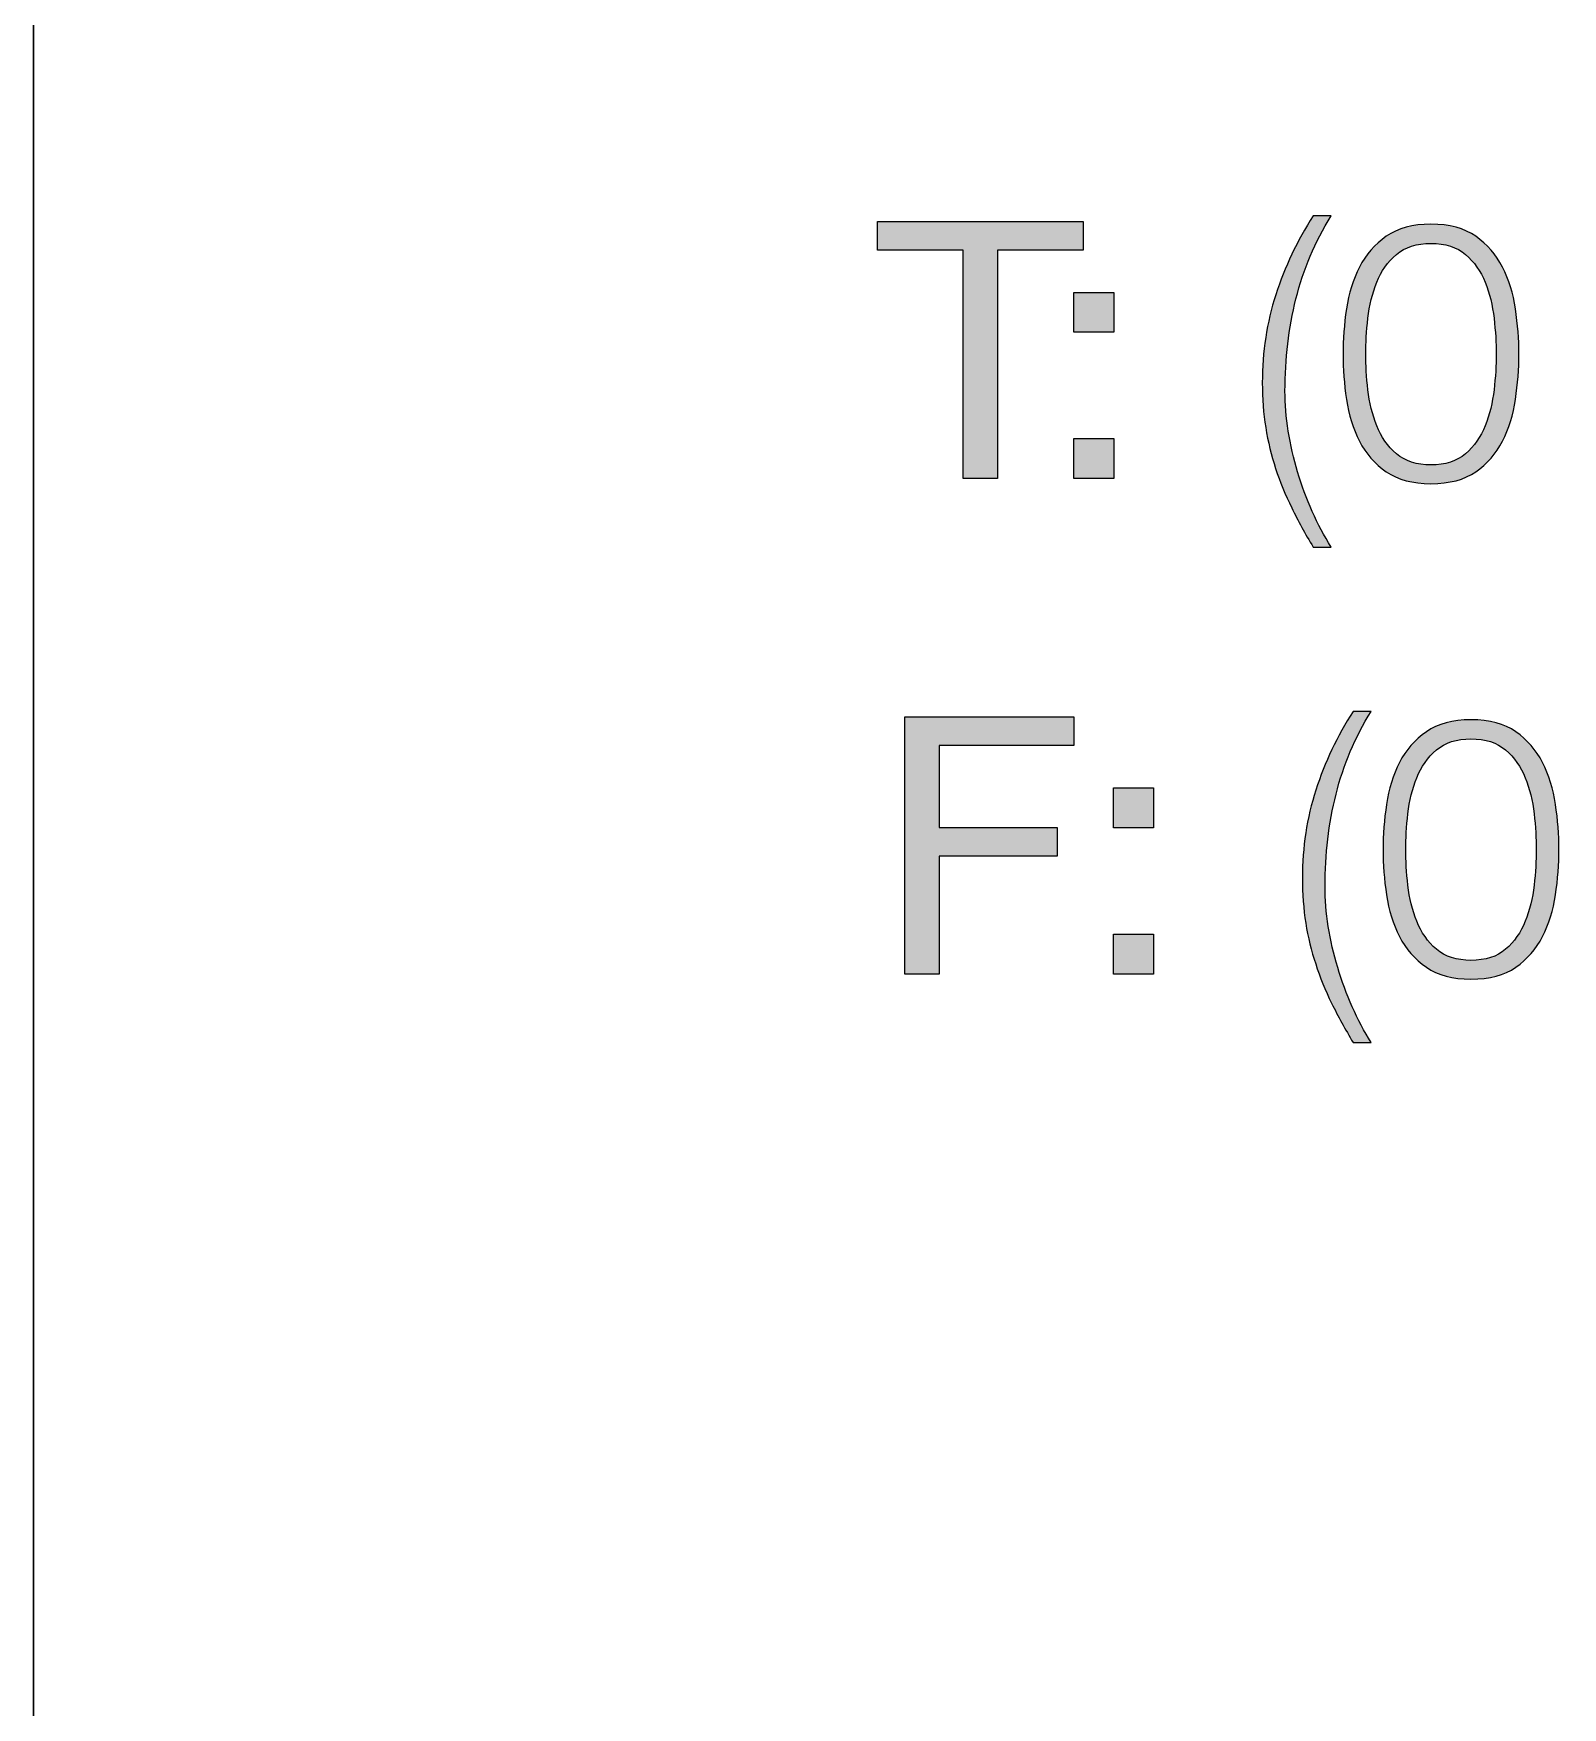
# Paper-space layout 'A0mask (portrait)' of a CAD drawing. Extents: x 0 to 810, y 0 to 1153.
# Drawn here: x 630 to 646.45, y 36.03 to 54.05 of the extents above; entities that cross this region are included whole.
import ezdxf
from ezdxf.enums import TextEntityAlignment as Align

# ---------------------------------------------------------------- set-up
doc = ezdxf.new("R2010")
doc.units = 0
doc.layers.get('0').update_dxf_attribs({"linetype": 'CONTINUOUS'})
doc.layers.get('Defpoints').update_dxf_attribs({"linetype": 'CONTINUOUS'})
doc.layers.add('JPP_Mask', color=7, linetype='CONTINUOUS')
doc.styles.add('JPP', font='arial.ttf')

# ---------------------------------------------------------------- blocks, each defined once
blk = doc.blocks.new('A0mask (portrait)')
at = {"true_color": 0x004a91}
h = blk.add_hatch(color=154, dxfattribs=at)
edge = h.paths.add_edge_path()
edge.add_spline(control_points=[(643.467, 50.199), (643.467, 50.545), (643.506, 50.876), (643.585, 51.191)], knot_values=[7, 7, 7, 7, 8, 8, 8, 8], degree=3, periodic=0)
edge.add_spline(control_points=[(643.585, 51.191), (643.664, 51.507), (643.79, 51.804), (643.963, 52.083)], knot_values=[6, 6, 6, 6, 7, 7, 7, 7], degree=3, periodic=0)
edge.add_spline(control_points=[(643.963, 52.083), (643.963, 52.083), (643.77, 52.083), (643.77, 52.083), (643.599, 51.817), (643.465, 51.535), (643.368, 51.236), (643.271, 50.937), (643.223, 50.622), (643.223, 50.288)], knot_values=[3, 3, 3, 3, 4, 4, 4, 5, 5, 5, 6, 6, 6, 6], degree=3, periodic=0)
edge.add_spline(control_points=[(643.223, 50.288), (643.223, 50.117), (643.235, 49.957), (643.26, 49.805)], knot_values=[2, 2, 2, 2, 3, 3, 3, 3], degree=3, periodic=0)
edge.add_spline(control_points=[(643.26, 49.805), (643.284, 49.654), (643.32, 49.507), (643.366, 49.365)], knot_values=[1, 1, 1, 1, 2, 2, 2, 2], degree=3, periodic=0)
edge.add_spline(control_points=[(643.366, 49.365), (643.413, 49.223), (643.47, 49.082), (643.539, 48.942)], knot_values=[0, 0, 0, 0, 1, 1, 1, 1], degree=3, periodic=0)
edge.add_spline(control_points=[(643.539, 48.942), (643.607, 48.803), (643.684, 48.662), (643.77, 48.52)], knot_values=[13, 13, 13, 13, 14, 14, 14, 14], degree=3, periodic=0)
edge.add_spline(control_points=[(643.77, 48.52), (643.77, 48.52), (643.963, 48.52), (643.963, 48.52), (643.888, 48.639), (643.821, 48.766), (643.76, 48.904)], knot_values=[11, 11, 11, 11, 12, 12, 12, 13, 13, 13, 13], degree=3, periodic=0)
edge.add_spline(control_points=[(643.76, 48.904), (643.699, 49.041), (643.646, 49.182), (643.603, 49.328)], knot_values=[10, 10, 10, 10, 11, 11, 11, 11], degree=3, periodic=0)
edge.add_spline(control_points=[(643.603, 49.328), (643.559, 49.474), (643.525, 49.621), (643.502, 49.768)], knot_values=[9, 9, 9, 9, 10, 10, 10, 10], degree=3, periodic=0)
edge.add_spline(control_points=[(643.502, 49.768), (643.478, 49.916), (643.467, 50.059), (643.467, 50.199)], knot_values=[8, 8, 8, 8, 9, 9, 9, 9], degree=3, periodic=0)
at = {"true_color": 0x0081c6}
for points in [[(640.373, 51.715), (641.296, 51.715), (641.296, 52.025), (639.081, 52.025), (639.081, 51.715), (640.004, 51.715), (640.004, 49.256), (640.373, 49.256)], [(641.625, 51.261), (641.195, 51.261), (641.195, 50.831), (641.625, 50.831)], [(641.625, 49.687), (641.195, 49.687), (641.195, 49.256), (641.625, 49.256)], [(641.195, 46.693), (639.376, 46.693), (639.376, 43.924), (639.745, 43.924), (639.745, 45.193), (641.016, 45.193), (641.016, 45.503), (639.745, 45.503), (639.745, 46.383), (641.195, 46.383)], [(642.052, 45.929), (641.621, 45.929), (641.621, 45.499), (642.052, 45.499)], [(642.052, 44.355), (641.621, 44.355), (641.621, 43.924), (642.052, 43.924)]]:
    blk.add_hatch(color=142, dxfattribs=at).paths.add_polyline_path(points)
at = {"true_color": 0x004a91}
h = blk.add_hatch(color=154, dxfattribs=at)
edge = h.paths.add_edge_path()
edge.add_spline(control_points=[(645.984, 50.598), (645.984, 50.756), (645.972, 50.917), (645.947, 51.083)], knot_values=[2, 2, 2, 2, 3, 3, 3, 3], degree=3, periodic=0)
edge.add_spline(control_points=[(645.947, 51.083), (645.922, 51.248), (645.876, 51.398), (645.807, 51.533)], knot_values=[1, 1, 1, 1, 2, 2, 2, 2], degree=3, periodic=0)
edge.add_spline(control_points=[(645.807, 51.533), (645.739, 51.667), (645.644, 51.778), (645.52, 51.864)], knot_values=[0, 0, 0, 0, 1, 1, 1, 1], degree=3, periodic=0)
edge.add_spline(control_points=[(645.52, 51.864), (645.398, 51.951), (645.237, 51.994), (645.038, 51.994)], knot_values=[15, 15, 15, 15, 16, 16, 16, 16], degree=3, periodic=0)
edge.add_spline(control_points=[(645.038, 51.994), (644.841, 51.994), (644.681, 51.951), (644.557, 51.864)], knot_values=[14, 14, 14, 14, 15, 15, 15, 15], degree=3, periodic=0)
edge.add_spline(control_points=[(644.557, 51.864), (644.433, 51.778), (644.337, 51.667), (644.268, 51.533), (644.199, 51.398), (644.153, 51.248), (644.128, 51.083)], knot_values=[12, 12, 12, 12, 13, 13, 13, 14, 14, 14, 14], degree=3, periodic=0)
edge.add_spline(control_points=[(644.128, 51.083), (644.104, 50.917), (644.092, 50.755), (644.092, 50.594)], knot_values=[11, 11, 11, 11, 12, 12, 12, 12], degree=3, periodic=0)
edge.add_spline(control_points=[(644.092, 50.594), (644.092, 50.436), (644.104, 50.275), (644.128, 50.109)], knot_values=[10, 10, 10, 10, 11, 11, 11, 11], degree=3, periodic=0)
edge.add_spline(control_points=[(644.128, 50.109), (644.153, 49.944), (644.199, 49.794), (644.268, 49.66), (644.337, 49.525), (644.433, 49.415), (644.557, 49.33)], knot_values=[8, 8, 8, 8, 9, 9, 9, 10, 10, 10, 10], degree=3, periodic=0)
edge.add_spline(control_points=[(644.557, 49.33), (644.681, 49.245), (644.841, 49.202), (645.038, 49.202)], knot_values=[7, 7, 7, 7, 8, 8, 8, 8], degree=3, periodic=0)
edge.add_spline(control_points=[(645.038, 49.202), (645.237, 49.202), (645.398, 49.245), (645.52, 49.33)], knot_values=[6, 6, 6, 6, 7, 7, 7, 7], degree=3, periodic=0)
edge.add_spline(control_points=[(645.52, 49.33), (645.644, 49.415), (645.739, 49.525), (645.807, 49.66)], knot_values=[5, 5, 5, 5, 6, 6, 6, 6], degree=3, periodic=0)
edge.add_spline(control_points=[(645.807, 49.66), (645.876, 49.794), (645.922, 49.944), (645.947, 50.109)], knot_values=[4, 4, 4, 4, 5, 5, 5, 5], degree=3, periodic=0)
edge.add_spline(control_points=[(645.947, 50.109), (645.972, 50.275), (645.984, 50.438), (645.984, 50.598)], knot_values=[3, 3, 3, 3, 4, 4, 4, 4], degree=3, periodic=0)
edge = h.paths.add_edge_path(flags=16)
edge.add_spline(control_points=[(644.336, 50.598), (644.336, 50.714), (644.344, 50.843), (644.359, 50.982)], knot_values=[2, 2, 2, 2, 3, 3, 3, 3], degree=3, periodic=0)
edge.add_spline(control_points=[(644.359, 50.982), (644.375, 51.121), (644.406, 51.251), (644.454, 51.37)], knot_values=[1, 1, 1, 1, 2, 2, 2, 2], degree=3, periodic=0)
edge.add_spline(control_points=[(644.454, 51.37), (644.502, 51.489), (644.572, 51.588), (644.666, 51.668)], knot_values=[0, 0, 0, 0, 1, 1, 1, 1], degree=3, periodic=0)
edge.add_spline(control_points=[(644.666, 51.668), (644.759, 51.749), (644.883, 51.788), (645.038, 51.788)], knot_values=[15, 15, 15, 15, 16, 16, 16, 16], degree=3, periodic=0)
edge.add_spline(control_points=[(645.038, 51.788), (645.193, 51.788), (645.317, 51.749), (645.41, 51.668)], knot_values=[14, 14, 14, 14, 15, 15, 15, 15], degree=3, periodic=0)
edge.add_spline(control_points=[(645.41, 51.668), (645.503, 51.588), (645.573, 51.489), (645.621, 51.37)], knot_values=[13, 13, 13, 13, 14, 14, 14, 14], degree=3, periodic=0)
edge.add_spline(control_points=[(645.621, 51.37), (645.669, 51.251), (645.701, 51.121), (645.716, 50.982)], knot_values=[12, 12, 12, 12, 13, 13, 13, 13], degree=3, periodic=0)
edge.add_spline(control_points=[(645.716, 50.982), (645.732, 50.843), (645.74, 50.714), (645.74, 50.598)], knot_values=[11, 11, 11, 11, 12, 12, 12, 12], degree=3, periodic=0)
edge.add_spline(control_points=[(645.74, 50.598), (645.74, 50.479), (645.732, 50.35), (645.716, 50.212), (645.701, 50.074), (645.669, 49.945), (645.621, 49.824), (645.573, 49.704), (645.503, 49.604), (645.41, 49.524)], knot_values=[8, 8, 8, 8, 9, 9, 9, 10, 10, 10, 11, 11, 11, 11], degree=3, periodic=0)
edge.add_spline(control_points=[(645.41, 49.524), (645.317, 49.444), (645.193, 49.404), (645.038, 49.404)], knot_values=[7, 7, 7, 7, 8, 8, 8, 8], degree=3, periodic=0)
edge.add_spline(control_points=[(645.038, 49.404), (644.883, 49.404), (644.759, 49.444), (644.666, 49.524), (644.572, 49.604), (644.502, 49.704), (644.454, 49.824), (644.406, 49.945), (644.375, 50.074), (644.359, 50.212), (644.344, 50.35), (644.336, 50.479), (644.336, 50.598)], knot_values=[3, 3, 3, 3, 4, 4, 4, 5, 5, 5, 6, 6, 6, 7, 7, 7, 7], degree=3, periodic=0)
h = blk.add_hatch(color=154, dxfattribs=at)
edge = h.paths.add_edge_path()
edge.add_spline(control_points=[(643.898, 44.867), (643.898, 45.213), (643.937, 45.544), (644.016, 45.86)], knot_values=[7, 7, 7, 7, 8, 8, 8, 8], degree=3, periodic=0)
edge.add_spline(control_points=[(644.016, 45.86), (644.095, 46.175), (644.221, 46.472), (644.394, 46.751)], knot_values=[6, 6, 6, 6, 7, 7, 7, 7], degree=3, periodic=0)
edge.add_spline(control_points=[(644.394, 46.751), (644.394, 46.751), (644.2, 46.751), (644.2, 46.751), (644.029, 46.485), (643.896, 46.203), (643.799, 45.904), (643.702, 45.605), (643.654, 45.29), (643.654, 44.956)], knot_values=[3, 3, 3, 3, 4, 4, 4, 5, 5, 5, 6, 6, 6, 6], degree=3, periodic=0)
edge.add_spline(control_points=[(643.654, 44.956), (643.654, 44.786), (643.666, 44.625), (643.69, 44.473)], knot_values=[2, 2, 2, 2, 3, 3, 3, 3], degree=3, periodic=0)
edge.add_spline(control_points=[(643.69, 44.473), (643.715, 44.322), (643.751, 44.175), (643.797, 44.033)], knot_values=[1, 1, 1, 1, 2, 2, 2, 2], degree=3, periodic=0)
edge.add_spline(control_points=[(643.797, 44.033), (643.843, 43.891), (643.901, 43.75), (643.969, 43.61)], knot_values=[0, 0, 0, 0, 1, 1, 1, 1], degree=3, periodic=0)
edge.add_spline(control_points=[(643.969, 43.61), (644.038, 43.471), (644.115, 43.33), (644.2, 43.188)], knot_values=[13, 13, 13, 13, 14, 14, 14, 14], degree=3, periodic=0)
edge.add_spline(control_points=[(644.2, 43.188), (644.2, 43.188), (644.394, 43.188), (644.394, 43.188), (644.319, 43.307), (644.251, 43.435), (644.19, 43.572)], knot_values=[11, 11, 11, 11, 12, 12, 12, 13, 13, 13, 13], degree=3, periodic=0)
edge.add_spline(control_points=[(644.19, 43.572), (644.13, 43.709), (644.077, 43.85), (644.034, 43.996)], knot_values=[10, 10, 10, 10, 11, 11, 11, 11], degree=3, periodic=0)
edge.add_spline(control_points=[(644.034, 43.996), (643.99, 44.142), (643.956, 44.289), (643.933, 44.436)], knot_values=[9, 9, 9, 9, 10, 10, 10, 10], degree=3, periodic=0)
edge.add_spline(control_points=[(643.933, 44.436), (643.909, 44.584), (643.898, 44.727), (643.898, 44.867)], knot_values=[8, 8, 8, 8, 9, 9, 9, 9], degree=3, periodic=0)
h = blk.add_hatch(color=154, dxfattribs=at)
edge = h.paths.add_edge_path()
edge.add_spline(control_points=[(646.415, 45.266), (646.415, 45.424), (646.402, 45.586), (646.378, 45.751)], knot_values=[2, 2, 2, 2, 3, 3, 3, 3], degree=3, periodic=0)
edge.add_spline(control_points=[(646.378, 45.751), (646.353, 45.916), (646.307, 46.066), (646.238, 46.201)], knot_values=[1, 1, 1, 1, 2, 2, 2, 2], degree=3, periodic=0)
edge.add_spline(control_points=[(646.238, 46.201), (646.17, 46.335), (646.074, 46.446), (645.951, 46.532)], knot_values=[0, 0, 0, 0, 1, 1, 1, 1], degree=3, periodic=0)
edge.add_spline(control_points=[(645.951, 46.532), (645.829, 46.619), (645.668, 46.662), (645.468, 46.662)], knot_values=[15, 15, 15, 15, 16, 16, 16, 16], degree=3, periodic=0)
edge.add_spline(control_points=[(645.468, 46.662), (645.272, 46.662), (645.112, 46.619), (644.988, 46.532)], knot_values=[14, 14, 14, 14, 15, 15, 15, 15], degree=3, periodic=0)
edge.add_spline(control_points=[(644.988, 46.532), (644.863, 46.446), (644.767, 46.335), (644.699, 46.201), (644.63, 46.066), (644.584, 45.916), (644.559, 45.751)], knot_values=[12, 12, 12, 12, 13, 13, 13, 14, 14, 14, 14], degree=3, periodic=0)
edge.add_spline(control_points=[(644.559, 45.751), (644.534, 45.586), (644.523, 45.423), (644.523, 45.262)], knot_values=[11, 11, 11, 11, 12, 12, 12, 12], degree=3, periodic=0)
edge.add_spline(control_points=[(644.523, 45.262), (644.523, 45.105), (644.534, 44.943), (644.559, 44.777)], knot_values=[10, 10, 10, 10, 11, 11, 11, 11], degree=3, periodic=0)
edge.add_spline(control_points=[(644.559, 44.777), (644.584, 44.612), (644.63, 44.462), (644.699, 44.328), (644.767, 44.193), (644.863, 44.084), (644.988, 43.998)], knot_values=[8, 8, 8, 8, 9, 9, 9, 10, 10, 10, 10], degree=3, periodic=0)
edge.add_spline(control_points=[(644.988, 43.998), (645.112, 43.913), (645.272, 43.87), (645.468, 43.87)], knot_values=[7, 7, 7, 7, 8, 8, 8, 8], degree=3, periodic=0)
edge.add_spline(control_points=[(645.468, 43.87), (645.668, 43.87), (645.829, 43.913), (645.951, 43.998)], knot_values=[6, 6, 6, 6, 7, 7, 7, 7], degree=3, periodic=0)
edge.add_spline(control_points=[(645.951, 43.998), (646.074, 44.084), (646.17, 44.193), (646.238, 44.328)], knot_values=[5, 5, 5, 5, 6, 6, 6, 6], degree=3, periodic=0)
edge.add_spline(control_points=[(646.238, 44.328), (646.307, 44.462), (646.353, 44.612), (646.378, 44.777)], knot_values=[4, 4, 4, 4, 5, 5, 5, 5], degree=3, periodic=0)
edge.add_spline(control_points=[(646.378, 44.777), (646.402, 44.943), (646.415, 45.106), (646.415, 45.266)], knot_values=[3, 3, 3, 3, 4, 4, 4, 4], degree=3, periodic=0)
edge = h.paths.add_edge_path(flags=16)
edge.add_spline(control_points=[(644.767, 45.266), (644.767, 45.382), (644.774, 45.511), (644.79, 45.65)], knot_values=[2, 2, 2, 2, 3, 3, 3, 3], degree=3, periodic=0)
edge.add_spline(control_points=[(644.79, 45.65), (644.806, 45.79), (644.837, 45.919), (644.885, 46.038)], knot_values=[1, 1, 1, 1, 2, 2, 2, 2], degree=3, periodic=0)
edge.add_spline(control_points=[(644.885, 46.038), (644.933, 46.157), (645.003, 46.256), (645.096, 46.336)], knot_values=[0, 0, 0, 0, 1, 1, 1, 1], degree=3, periodic=0)
edge.add_spline(control_points=[(645.096, 46.336), (645.19, 46.417), (645.314, 46.456), (645.468, 46.456)], knot_values=[15, 15, 15, 15, 16, 16, 16, 16], degree=3, periodic=0)
edge.add_spline(control_points=[(645.468, 46.456), (645.624, 46.456), (645.748, 46.417), (645.841, 46.336)], knot_values=[14, 14, 14, 14, 15, 15, 15, 15], degree=3, periodic=0)
edge.add_spline(control_points=[(645.841, 46.336), (645.934, 46.256), (646.004, 46.157), (646.052, 46.038)], knot_values=[13, 13, 13, 13, 14, 14, 14, 14], degree=3, periodic=0)
edge.add_spline(control_points=[(646.052, 46.038), (646.1, 45.919), (646.132, 45.79), (646.147, 45.65)], knot_values=[12, 12, 12, 12, 13, 13, 13, 13], degree=3, periodic=0)
edge.add_spline(control_points=[(646.147, 45.65), (646.163, 45.511), (646.17, 45.382), (646.17, 45.266)], knot_values=[11, 11, 11, 11, 12, 12, 12, 12], degree=3, periodic=0)
edge.add_spline(control_points=[(646.17, 45.266), (646.17, 45.147), (646.163, 45.018), (646.147, 44.88), (646.132, 44.742), (646.1, 44.613), (646.052, 44.493), (646.004, 44.372), (645.934, 44.272), (645.841, 44.192)], knot_values=[8, 8, 8, 8, 9, 9, 9, 10, 10, 10, 11, 11, 11, 11], degree=3, periodic=0)
edge.add_spline(control_points=[(645.841, 44.192), (645.748, 44.112), (645.624, 44.072), (645.468, 44.072)], knot_values=[7, 7, 7, 7, 8, 8, 8, 8], degree=3, periodic=0)
edge.add_spline(control_points=[(645.468, 44.072), (645.314, 44.072), (645.19, 44.112), (645.096, 44.192), (645.003, 44.272), (644.933, 44.372), (644.885, 44.493), (644.837, 44.613), (644.806, 44.742), (644.79, 44.88), (644.774, 45.018), (644.767, 45.147), (644.767, 45.266)], knot_values=[3, 3, 3, 3, 4, 4, 4, 5, 5, 5, 6, 6, 6, 7, 7, 7, 7], degree=3, periodic=0)
at = {"color": 154, "true_color": 0x004a91}
blk.add_line((630, 115), (630, 5), dxfattribs=at)
at = {"layer": 'Defpoints'}
blk.add_lwpolyline([(630, 0), (630, 120), (810, 120)], dxfattribs=at)
at = {"layer": 'Defpoints', "color": 142, "true_color": 0x0081c6}
for points in [[(639.081, 51.715), (639.081, 52.025), (641.296, 52.025), (641.296, 51.715), (640.373, 51.715), (640.373, 49.256), (640.004, 49.256), (640.004, 51.715), (639.081, 51.715)], [(641.195, 50.831), (641.195, 51.261), (641.625, 51.261), (641.625, 50.831), (641.195, 50.831)], [(641.625, 49.687), (641.625, 49.256), (641.195, 49.256), (641.195, 49.687), (641.625, 49.687)], [(641.195, 46.693), (641.195, 46.383), (639.745, 46.383), (639.745, 45.503), (641.016, 45.503), (641.016, 45.193), (639.745, 45.193), (639.745, 43.924), (639.376, 43.924), (639.376, 46.693), (641.195, 46.693)], [(641.621, 45.499), (641.621, 45.929), (642.052, 45.929), (642.052, 45.499), (641.621, 45.499)], [(642.052, 44.355), (642.052, 43.924), (641.621, 43.924), (641.621, 44.355), (642.052, 44.355)]]:
    blk.add_lwpolyline(points, dxfattribs=at)
at = {"layer": 'Defpoints', "color": 154, "true_color": 0x004a91}
for points, knots in [([(643.539, 48.942), (643.47, 49.082), (643.413, 49.223), (643.366, 49.365), (643.32, 49.507), (643.284, 49.654), (643.26, 49.805), (643.235, 49.957), (643.223, 50.117), (643.223, 50.288), (643.223, 50.622), (643.271, 50.937), (643.368, 51.236), (643.465, 51.535), (643.599, 51.817), (643.77, 52.083), (643.77, 52.083), (643.963, 52.083), (643.963, 52.083), (643.79, 51.804), (643.664, 51.507), (643.585, 51.191), (643.506, 50.876), (643.467, 50.545), (643.467, 50.199), (643.467, 50.059), (643.478, 49.916), (643.502, 49.768), (643.525, 49.621), (643.559, 49.474), (643.603, 49.328), (643.646, 49.182), (643.699, 49.041), (643.76, 48.904), (643.821, 48.766), (643.888, 48.639), (643.963, 48.52), (643.963, 48.52), (643.77, 48.52), (643.77, 48.52), (643.684, 48.662), (643.607, 48.803), (643.539, 48.942)], [0, 0, 0, 0, 1, 1, 1, 2, 2, 2, 3, 3, 3, 4, 4, 4, 5, 5, 5, 6, 6, 6, 7, 7, 7, 8, 8, 8, 9, 9, 9, 10, 10, 10, 11, 11, 11, 12, 12, 12, 13, 13, 13, 14, 14, 14, 14]), ([(645.52, 51.864), (645.644, 51.778), (645.739, 51.667), (645.807, 51.533), (645.876, 51.398), (645.922, 51.248), (645.947, 51.083), (645.972, 50.917), (645.984, 50.756), (645.984, 50.598), (645.984, 50.438), (645.972, 50.275), (645.947, 50.109), (645.922, 49.944), (645.876, 49.794), (645.807, 49.66), (645.739, 49.525), (645.644, 49.415), (645.52, 49.33), (645.398, 49.245), (645.237, 49.202), (645.038, 49.202), (644.841, 49.202), (644.681, 49.245), (644.557, 49.33), (644.433, 49.415), (644.337, 49.525), (644.268, 49.66), (644.199, 49.794), (644.153, 49.944), (644.128, 50.109), (644.104, 50.275), (644.092, 50.436), (644.092, 50.594), (644.092, 50.755), (644.104, 50.917), (644.128, 51.083), (644.153, 51.248), (644.199, 51.398), (644.268, 51.533), (644.337, 51.667), (644.433, 51.778), (644.557, 51.864), (644.681, 51.951), (644.841, 51.994), (645.038, 51.994), (645.237, 51.994), (645.398, 51.951), (645.52, 51.864)], [0, 0, 0, 0, 1, 1, 1, 2, 2, 2, 3, 3, 3, 4, 4, 4, 5, 5, 5, 6, 6, 6, 7, 7, 7, 8, 8, 8, 9, 9, 9, 10, 10, 10, 11, 11, 11, 12, 12, 12, 13, 13, 13, 14, 14, 14, 15, 15, 15, 16, 16, 16, 16]), ([(644.666, 51.668), (644.572, 51.588), (644.502, 51.489), (644.454, 51.37), (644.406, 51.251), (644.375, 51.121), (644.359, 50.982), (644.344, 50.843), (644.336, 50.714), (644.336, 50.598), (644.336, 50.479), (644.344, 50.35), (644.359, 50.212), (644.375, 50.074), (644.406, 49.945), (644.454, 49.824), (644.502, 49.704), (644.572, 49.604), (644.666, 49.524), (644.759, 49.444), (644.883, 49.404), (645.038, 49.404), (645.193, 49.404), (645.317, 49.444), (645.41, 49.524), (645.503, 49.604), (645.573, 49.704), (645.621, 49.824), (645.669, 49.945), (645.701, 50.074), (645.716, 50.212), (645.732, 50.35), (645.74, 50.479), (645.74, 50.598), (645.74, 50.714), (645.732, 50.843), (645.716, 50.982), (645.701, 51.121), (645.669, 51.251), (645.621, 51.37), (645.573, 51.489), (645.503, 51.588), (645.41, 51.668), (645.317, 51.749), (645.193, 51.788), (645.038, 51.788), (644.883, 51.788), (644.759, 51.749), (644.666, 51.668)], [0, 0, 0, 0, 1, 1, 1, 2, 2, 2, 3, 3, 3, 4, 4, 4, 5, 5, 5, 6, 6, 6, 7, 7, 7, 8, 8, 8, 9, 9, 9, 10, 10, 10, 11, 11, 11, 12, 12, 12, 13, 13, 13, 14, 14, 14, 15, 15, 15, 16, 16, 16, 16]), ([(643.969, 43.61), (643.901, 43.75), (643.843, 43.891), (643.797, 44.033), (643.751, 44.175), (643.715, 44.322), (643.69, 44.473), (643.666, 44.625), (643.654, 44.786), (643.654, 44.956), (643.654, 45.29), (643.702, 45.605), (643.799, 45.904), (643.896, 46.203), (644.029, 46.485), (644.2, 46.751), (644.2, 46.751), (644.394, 46.751), (644.394, 46.751), (644.221, 46.472), (644.095, 46.175), (644.016, 45.86), (643.937, 45.544), (643.898, 45.213), (643.898, 44.867), (643.898, 44.727), (643.909, 44.584), (643.933, 44.436), (643.956, 44.289), (643.99, 44.142), (644.034, 43.996), (644.077, 43.85), (644.13, 43.709), (644.19, 43.572), (644.251, 43.435), (644.319, 43.307), (644.394, 43.188), (644.394, 43.188), (644.2, 43.188), (644.2, 43.188), (644.115, 43.33), (644.038, 43.471), (643.969, 43.61)], [0, 0, 0, 0, 1, 1, 1, 2, 2, 2, 3, 3, 3, 4, 4, 4, 5, 5, 5, 6, 6, 6, 7, 7, 7, 8, 8, 8, 9, 9, 9, 10, 10, 10, 11, 11, 11, 12, 12, 12, 13, 13, 13, 14, 14, 14, 14]), ([(645.951, 46.532), (646.074, 46.446), (646.17, 46.335), (646.238, 46.201), (646.307, 46.066), (646.353, 45.916), (646.378, 45.751), (646.402, 45.586), (646.415, 45.424), (646.415, 45.266), (646.415, 45.106), (646.402, 44.943), (646.378, 44.777), (646.353, 44.612), (646.307, 44.462), (646.238, 44.328), (646.17, 44.193), (646.074, 44.084), (645.951, 43.998), (645.829, 43.913), (645.668, 43.87), (645.468, 43.87), (645.272, 43.87), (645.112, 43.913), (644.988, 43.998), (644.863, 44.084), (644.767, 44.193), (644.699, 44.328), (644.63, 44.462), (644.584, 44.612), (644.559, 44.777), (644.534, 44.943), (644.523, 45.105), (644.523, 45.262), (644.523, 45.423), (644.534, 45.586), (644.559, 45.751), (644.584, 45.916), (644.63, 46.066), (644.699, 46.201), (644.767, 46.335), (644.863, 46.446), (644.988, 46.532), (645.112, 46.619), (645.272, 46.662), (645.468, 46.662), (645.668, 46.662), (645.829, 46.619), (645.951, 46.532)], [0, 0, 0, 0, 1, 1, 1, 2, 2, 2, 3, 3, 3, 4, 4, 4, 5, 5, 5, 6, 6, 6, 7, 7, 7, 8, 8, 8, 9, 9, 9, 10, 10, 10, 11, 11, 11, 12, 12, 12, 13, 13, 13, 14, 14, 14, 15, 15, 15, 16, 16, 16, 16]), ([(645.096, 46.336), (645.003, 46.256), (644.933, 46.157), (644.885, 46.038), (644.837, 45.919), (644.806, 45.79), (644.79, 45.65), (644.774, 45.511), (644.767, 45.382), (644.767, 45.266), (644.767, 45.147), (644.774, 45.018), (644.79, 44.88), (644.806, 44.742), (644.837, 44.613), (644.885, 44.493), (644.933, 44.372), (645.003, 44.272), (645.096, 44.192), (645.19, 44.112), (645.314, 44.072), (645.468, 44.072), (645.624, 44.072), (645.748, 44.112), (645.841, 44.192), (645.934, 44.272), (646.004, 44.372), (646.052, 44.493), (646.1, 44.613), (646.132, 44.742), (646.147, 44.88), (646.163, 45.018), (646.17, 45.147), (646.17, 45.266), (646.17, 45.382), (646.163, 45.511), (646.147, 45.65), (646.132, 45.79), (646.1, 45.919), (646.052, 46.038), (646.004, 46.157), (645.934, 46.256), (645.841, 46.336), (645.748, 46.417), (645.624, 46.456), (645.468, 46.456), (645.314, 46.456), (645.19, 46.417), (645.096, 46.336)], [0, 0, 0, 0, 1, 1, 1, 2, 2, 2, 3, 3, 3, 4, 4, 4, 5, 5, 5, 6, 6, 6, 7, 7, 7, 8, 8, 8, 9, 9, 9, 10, 10, 10, 11, 11, 11, 12, 12, 12, 13, 13, 13, 14, 14, 14, 15, 15, 15, 16, 16, 16, 16])]:
    blk.add_open_spline(points, degree=3, knots=knots, dxfattribs=at)
at = {"color": 7, "style": 'JPP'}
for tag, p in [('Client', (743, 115)), ('Project1', (743, 90)), ('Project2', (743, 82.5)), ('Project3', (743, 75)), ('Title1', (743, 57.5)), ('Title2', (743, 50)), ('Title3', (743, 42.5)), ('Status', (635, 7.5))]:
    blk.add_attdef(tag, text='', height=3.5, dxfattribs=at).set_placement(p, align=Align.MIDDLE_LEFT)
at = {"color": 2, "style": 'JPP'}
for tag, p in [('Scale', (662.5, 25)), ('Drawn', (707.5, 25)), ('Checked', (752.5, 25)), ('Date', (797.5, 25))]:
    blk.add_attdef(tag, text='', height=2, dxfattribs=at).set_placement(p, align=Align.MIDDLE_CENTER)
at = {"color": 6, "style": 'JPP'}
for tag, p in [('Ref', (725, 7.5)), ('DrgNo.', (767, 7.5))]:
    blk.add_attdef(tag, text='', height=4, dxfattribs=at).set_placement(p, align=Align.MIDDLE_LEFT)
blk.add_attdef('Rev', text='', height=4, dxfattribs=at).set_placement((801.275, 7.5), align=Align.MIDDLE_CENTER)

psp = doc.layouts.new('A0mask (portrait)')

# ---------------------------------------------------------------- block references
at = {"layer": 'JPP_Mask'}
psp.add_blockref('A0mask (portrait)', (0, 0), dxfattribs=at)

doc.saveas('drawing.dxf')
